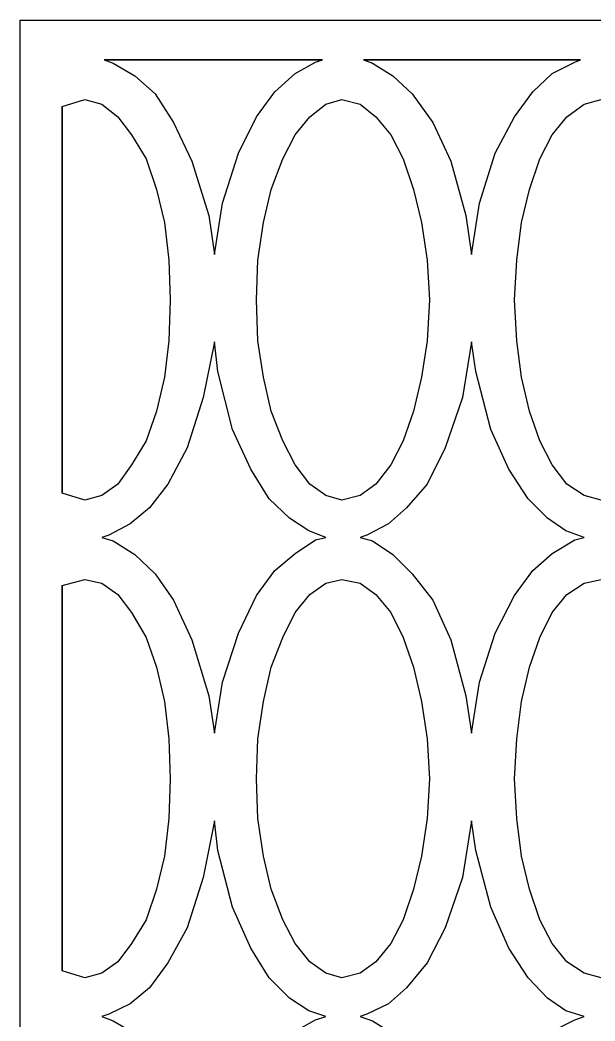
# Model space of a CAD drawing. Header units: centimetres. Extents: x -8.9 to 6.3, y -14 to 14.3.
# Drawn here: x -8.94 to -4.94, y 7.34 to 14.29 of the extents above; entities that cross this region are included whole.
import ezdxf

# ---------------------------------------------------------------- set-up
doc = ezdxf.new("R2010")
doc.units = ezdxf.units.CM
doc.header["$MEASUREMENT"] = 0
doc.layers.add('layer 1', color=7, linetype='Continuous')

msp = doc.modelspace()

# ---------------------------------------------------------------- linework, layer by layer
at = {"layer": 'layer 1', "color": 177}
for points, knots in [([(6.30905, 0.37926), (6.30905, 0.37926), (6.30905, 14.29219), (6.30905, 14.29219), (6.30905, 14.29219), (6.30905, 14.29219), (-8.93983, 14.29219), (-8.93983, 14.29219), (-8.93983, 14.29219), (-8.93983, 14.29219), (-8.93983, 0.37926), (-8.93983, 0.37926), (-8.93983, 0.37926), (-8.93983, 0.37926), (6.30905, 0.37926), (6.30905, 0.37926)], [0, 0, 0, 0, 0.2, 0.2, 0.2, 0.2, 0.4, 0.4, 0.4, 0.4, 0.6, 0.6, 0.6, 0.6, 1, 1, 1, 1]), ([(-6.83708, 14.01551), (-6.83708, 14.01551), (-6.88451, 13.9997), (-6.88451, 13.9997), (-6.88451, 13.9997), (-6.88451, 13.9997), (-7.0268, 13.92065), (-7.0268, 13.92065), (-7.0268, 13.92065), (-7.0268, 13.92065), (-7.16909, 13.79417), (-7.16909, 13.79417), (-7.16909, 13.79417), (-7.16909, 13.79417), (-7.29558, 13.62026), (-7.29558, 13.62026), (-7.29558, 13.62026), (-7.29558, 13.62026), (-7.42206, 13.3673), (-7.42206, 13.3673), (-7.42206, 13.3673), (-7.42206, 13.3673), (-7.53273, 13.01947), (-7.53273, 13.01947), (-7.53273, 13.01947), (-7.53273, 13.01947), (-7.58806, 12.66375), (-7.58806, 12.66375), (-7.58806, 12.66375), (-7.58806, 12.66375), (-7.62759, 12.93252), (-7.62759, 12.93252), (-7.62759, 12.93252), (-7.62759, 12.93252), (-7.74616, 13.31196), (-7.74616, 13.31196), (-7.74616, 13.31196), (-7.74616, 13.31196), (-7.87265, 13.58073), (-7.87265, 13.58073), (-7.87265, 13.58073), (-7.87265, 13.58073), (-7.99913, 13.77836), (-7.99913, 13.77836), (-7.99913, 13.77836), (-7.99913, 13.77836), (-8.14142, 13.90484), (-8.14142, 13.90484), (-8.14142, 13.90484), (-8.14142, 13.90484), (-8.29161, 13.9918), (-8.29161, 13.9918), (-8.29161, 13.9918), (-8.29161, 13.9918), (-8.35485, 14.01551), (-8.35485, 14.01551), (-8.35485, 14.01551), (-8.35485, 14.01551), (-6.83708, 14.01551), (-6.83708, 14.01551)], [0, 0, 0, 0, 0.0625, 0.0625, 0.0625, 0.0625, 0.125, 0.125, 0.125, 0.125, 0.1875, 0.1875, 0.1875, 0.1875, 0.25, 0.25, 0.25, 0.25, 0.3125, 0.3125, 0.3125, 0.3125, 0.375, 0.375, 0.375, 0.375, 0.4375, 0.4375, 0.4375, 0.4375, 0.5, 0.5, 0.5, 0.5, 0.5625, 0.5625, 0.5625, 0.5625, 0.625, 0.625, 0.625, 0.625, 0.6875, 0.6875, 0.6875, 0.6875, 0.75, 0.75, 0.75, 0.75, 0.8125, 0.8125, 0.8125, 0.8125, 0.875, 0.875, 0.875, 0.875, 1, 1, 1, 1]), ([(-8.35485, 14.01551), (-8.35485, 14.01551), (-6.83708, 14.01551), (-6.83708, 14.01551), (-6.83708, 14.01551), (-6.83708, 14.01551), (-8.35485, 14.01551), (-8.35485, 14.01551)], [0, 0, 0, 0, 0.3333333, 0.3333333, 0.3333333, 0.3333333, 1, 1, 1, 1]), ([(-6.5525, 14.01551), (-6.5525, 14.01551), (-5.04263, 14.01551), (-5.04263, 14.01551), (-5.04263, 14.01551), (-5.04263, 14.01551), (-6.5525, 14.01551), (-6.5525, 14.01551)], [0, 0, 0, 0, 0.3333333, 0.3333333, 0.3333333, 0.3333333, 1, 1, 1, 1]), ([(-5.04263, 14.01551), (-5.04263, 14.01551), (-5.08215, 13.9997), (-5.08215, 13.9997), (-5.08215, 13.9997), (-5.08215, 13.9997), (-5.24026, 13.92065), (-5.24026, 13.92065), (-5.24026, 13.92065), (-5.24026, 13.92065), (-5.37464, 13.79417), (-5.37464, 13.79417), (-5.37464, 13.79417), (-5.37464, 13.79417), (-5.50112, 13.62026), (-5.50112, 13.62026), (-5.50112, 13.62026), (-5.50112, 13.62026), (-5.63551, 13.3673), (-5.63551, 13.3673), (-5.63551, 13.3673), (-5.63551, 13.3673), (-5.74618, 13.01947), (-5.74618, 13.01947), (-5.74618, 13.01947), (-5.74618, 13.01947), (-5.80152, 12.66375), (-5.80152, 12.66375), (-5.80152, 12.66375), (-5.80152, 12.66375), (-5.84104, 12.93252), (-5.84104, 12.93252), (-5.84104, 12.93252), (-5.84104, 12.93252), (-5.94381, 13.31196), (-5.94381, 13.31196), (-5.94381, 13.31196), (-5.94381, 13.31196), (-6.07029, 13.58073), (-6.07029, 13.58073), (-6.07029, 13.58073), (-6.07029, 13.58073), (-6.21258, 13.77836), (-6.21258, 13.77836), (-6.21258, 13.77836), (-6.21258, 13.77836), (-6.34697, 13.90484), (-6.34697, 13.90484), (-6.34697, 13.90484), (-6.34697, 13.90484), (-6.48926, 13.9918), (-6.48926, 13.9918), (-6.48926, 13.9918), (-6.48926, 13.9918), (-6.5525, 14.01551), (-6.5525, 14.01551), (-6.5525, 14.01551), (-6.5525, 14.01551), (-5.04263, 14.01551), (-5.04263, 14.01551)], [0, 0, 0, 0, 0.0625, 0.0625, 0.0625, 0.0625, 0.125, 0.125, 0.125, 0.125, 0.1875, 0.1875, 0.1875, 0.1875, 0.25, 0.25, 0.25, 0.25, 0.3125, 0.3125, 0.3125, 0.3125, 0.375, 0.375, 0.375, 0.375, 0.4375, 0.4375, 0.4375, 0.4375, 0.5, 0.5, 0.5, 0.5, 0.5625, 0.5625, 0.5625, 0.5625, 0.625, 0.625, 0.625, 0.625, 0.6875, 0.6875, 0.6875, 0.6875, 0.75, 0.75, 0.75, 0.75, 0.8125, 0.8125, 0.8125, 0.8125, 0.875, 0.875, 0.875, 0.875, 1, 1, 1, 1]), ([(-8.64734, 11.00368), (-8.64734, 11.00368), (-8.48924, 10.95625), (-8.48924, 10.95625), (-8.48924, 10.95625), (-8.48924, 10.95625), (-8.37066, 10.98787), (-8.37066, 10.98787), (-8.37066, 10.98787), (-8.37066, 10.98787), (-8.25999, 11.06692), (-8.25999, 11.06692), (-8.25999, 11.06692), (-8.25999, 11.06692), (-8.16513, 11.20131), (-8.16513, 11.20131), (-8.16513, 11.20131), (-8.16513, 11.20131), (-8.06237, 11.36731), (-8.06237, 11.36731), (-8.06237, 11.36731), (-8.06237, 11.36731), (-7.99122, 11.57285), (-7.99122, 11.57285), (-7.99122, 11.57285), (-7.99122, 11.57285), (-7.93589, 11.81), (-7.93589, 11.81), (-7.93589, 11.81), (-7.93589, 11.81), (-7.90427, 12.06296), (-7.90427, 12.06296), (-7.90427, 12.06296), (-7.90427, 12.06296), (-7.89636, 12.34754), (-7.89636, 12.34754), (-7.89636, 12.34754), (-7.89636, 12.34754), (-7.90427, 12.62422), (-7.90427, 12.62422), (-7.90427, 12.62422), (-7.90427, 12.62422), (-7.93589, 12.88509), (-7.93589, 12.88509), (-7.93589, 12.88509), (-7.93589, 12.88509), (-7.99122, 13.11433), (-7.99122, 13.11433), (-7.99122, 13.11433), (-7.99122, 13.11433), (-8.06237, 13.32777), (-8.06237, 13.32777), (-8.06237, 13.32777), (-8.06237, 13.32777), (-8.16513, 13.49378), (-8.16513, 13.49378), (-8.16513, 13.49378), (-8.16513, 13.49378), (-8.25999, 13.62026), (-8.25999, 13.62026), (-8.25999, 13.62026), (-8.25999, 13.62026), (-8.37066, 13.70721), (-8.37066, 13.70721), (-8.37066, 13.70721), (-8.37066, 13.70721), (-8.48924, 13.73883), (-8.48924, 13.73883), (-8.48924, 13.73883), (-8.48924, 13.73883), (-8.64734, 13.6914), (-8.64734, 13.6914), (-8.64734, 13.6914), (-8.64734, 13.6914), (-8.64734, 11.00368), (-8.64734, 11.00368)], [0, 0, 0, 0, 0.05, 0.05, 0.05, 0.05, 0.1, 0.1, 0.1, 0.1, 0.15, 0.15, 0.15, 0.15, 0.2, 0.2, 0.2, 0.2, 0.25, 0.25, 0.25, 0.25, 0.3, 0.3, 0.3, 0.3, 0.35, 0.35, 0.35, 0.35, 0.4, 0.4, 0.4, 0.4, 0.45, 0.45, 0.45, 0.45, 0.5, 0.5, 0.5, 0.5, 0.55, 0.55, 0.55, 0.55, 0.6, 0.6, 0.6, 0.6, 0.65, 0.65, 0.65, 0.65, 0.7, 0.7, 0.7, 0.7, 0.75, 0.75, 0.75, 0.75, 0.8, 0.8, 0.8, 0.8, 0.85, 0.85, 0.85, 0.85, 0.9, 0.9, 0.9, 0.9, 1, 1, 1, 1]), ([(-6.094, 12.34754), (-6.094, 12.34754), (-6.10981, 12.62422), (-6.10981, 12.62422), (-6.10981, 12.62422), (-6.10981, 12.62422), (-6.14934, 12.88509), (-6.14934, 12.88509), (-6.14934, 12.88509), (-6.14934, 12.88509), (-6.20468, 13.11433), (-6.20468, 13.11433), (-6.20468, 13.11433), (-6.20468, 13.11433), (-6.27582, 13.32777), (-6.27582, 13.32777), (-6.27582, 13.32777), (-6.27582, 13.32777), (-6.36278, 13.49378), (-6.36278, 13.49378), (-6.36278, 13.49378), (-6.36278, 13.49378), (-6.46554, 13.62026), (-6.46554, 13.62026), (-6.46554, 13.62026), (-6.46554, 13.62026), (-6.57621, 13.70721), (-6.57621, 13.70721), (-6.57621, 13.70721), (-6.57621, 13.70721), (-6.70269, 13.73883), (-6.70269, 13.73883), (-6.70269, 13.73883), (-6.70269, 13.73883), (-6.81337, 13.70721), (-6.81337, 13.70721), (-6.81337, 13.70721), (-6.81337, 13.70721), (-6.92404, 13.62026), (-6.92404, 13.62026), (-6.92404, 13.62026), (-6.92404, 13.62026), (-7.0268, 13.49378), (-7.0268, 13.49378), (-7.0268, 13.49378), (-7.0268, 13.49378), (-7.11376, 13.32777), (-7.11376, 13.32777), (-7.11376, 13.32777), (-7.11376, 13.32777), (-7.19281, 13.11433), (-7.19281, 13.11433), (-7.19281, 13.11433), (-7.19281, 13.11433), (-7.24814, 12.88509), (-7.24814, 12.88509), (-7.24814, 12.88509), (-7.24814, 12.88509), (-7.28767, 12.62422), (-7.28767, 12.62422), (-7.28767, 12.62422), (-7.28767, 12.62422), (-7.29558, 12.34754), (-7.29558, 12.34754), (-7.29558, 12.34754), (-7.29558, 12.34754), (-7.28767, 12.06296), (-7.28767, 12.06296), (-7.28767, 12.06296), (-7.28767, 12.06296), (-7.24814, 11.81), (-7.24814, 11.81), (-7.24814, 11.81), (-7.24814, 11.81), (-7.19281, 11.57285), (-7.19281, 11.57285), (-7.19281, 11.57285), (-7.19281, 11.57285), (-7.11376, 11.36731), (-7.11376, 11.36731), (-7.11376, 11.36731), (-7.11376, 11.36731), (-7.0268, 11.20131), (-7.0268, 11.20131), (-7.0268, 11.20131), (-7.0268, 11.20131), (-6.92404, 11.06692), (-6.92404, 11.06692), (-6.92404, 11.06692), (-6.92404, 11.06692), (-6.81337, 10.98787), (-6.81337, 10.98787), (-6.81337, 10.98787), (-6.81337, 10.98787), (-6.70269, 10.95625), (-6.70269, 10.95625), (-6.70269, 10.95625), (-6.70269, 10.95625), (-6.57621, 10.98787), (-6.57621, 10.98787), (-6.57621, 10.98787), (-6.57621, 10.98787), (-6.46554, 11.06692), (-6.46554, 11.06692), (-6.46554, 11.06692), (-6.46554, 11.06692), (-6.36278, 11.20131), (-6.36278, 11.20131), (-6.36278, 11.20131), (-6.36278, 11.20131), (-6.27582, 11.36731), (-6.27582, 11.36731), (-6.27582, 11.36731), (-6.27582, 11.36731), (-6.20468, 11.57285), (-6.20468, 11.57285), (-6.20468, 11.57285), (-6.20468, 11.57285), (-6.14934, 11.81), (-6.14934, 11.81), (-6.14934, 11.81), (-6.14934, 11.81), (-6.10981, 12.06296), (-6.10981, 12.06296), (-6.10981, 12.06296), (-6.10981, 12.06296), (-6.094, 12.34754), (-6.094, 12.34754)], [0, 0, 0, 0, 0.030303, 0.030303, 0.030303, 0.030303, 0.0606061, 0.0606061, 0.0606061, 0.0606061, 0.0909091, 0.0909091, 0.0909091, 0.0909091, 0.1212121, 0.1212121, 0.1212121, 0.1212121, 0.1515152, 0.1515152, 0.1515152, 0.1515152, 0.1818182, 0.1818182, 0.1818182, 0.1818182, 0.2121212, 0.2121212, 0.2121212, 0.2121212, 0.2424242, 0.2424242, 0.2424242, 0.2424242, 0.2727273, 0.2727273, 0.2727273, 0.2727273, 0.3030303, 0.3030303, 0.3030303, 0.3030303, 0.3333333, 0.3333333, 0.3333333, 0.3333333, 0.3636364, 0.3636364, 0.3636364, 0.3636364, 0.3939394, 0.3939394, 0.3939394, 0.3939394, 0.4242424, 0.4242424, 0.4242424, 0.4242424, 0.4545455, 0.4545455, 0.4545455, 0.4545455, 0.4848485, 0.4848485, 0.4848485, 0.4848485, 0.5151515, 0.5151515, 0.5151515, 0.5151515, 0.5454545, 0.5454545, 0.5454545, 0.5454545, 0.5757576, 0.5757576, 0.5757576, 0.5757576, 0.6060606, 0.6060606, 0.6060606, 0.6060606, 0.6363636, 0.6363636, 0.6363636, 0.6363636, 0.6666667, 0.6666667, 0.6666667, 0.6666667, 0.6969697, 0.6969697, 0.6969697, 0.6969697, 0.7272727, 0.7272727, 0.7272727, 0.7272727, 0.7575758, 0.7575758, 0.7575758, 0.7575758, 0.7878788, 0.7878788, 0.7878788, 0.7878788, 0.8181818, 0.8181818, 0.8181818, 0.8181818, 0.8484848, 0.8484848, 0.8484848, 0.8484848, 0.8787879, 0.8787879, 0.8787879, 0.8787879, 0.9090909, 0.9090909, 0.9090909, 0.9090909, 0.9393939, 0.9393939, 0.9393939, 0.9393939, 1, 1, 1, 1]), ([(-4.30746, 12.34754), (-4.30746, 12.34754), (-4.31536, 12.62422), (-4.31536, 12.62422), (-4.31536, 12.62422), (-4.31536, 12.62422), (-4.35489, 12.88509), (-4.35489, 12.88509), (-4.35489, 12.88509), (-4.35489, 12.88509), (-4.41022, 13.11433), (-4.41022, 13.11433), (-4.41022, 13.11433), (-4.41022, 13.11433), (-4.48137, 13.32777), (-4.48137, 13.32777), (-4.48137, 13.32777), (-4.48137, 13.32777), (-4.56833, 13.49378), (-4.56833, 13.49378), (-4.56833, 13.49378), (-4.56833, 13.49378), (-4.67109, 13.62026), (-4.67109, 13.62026), (-4.67109, 13.62026), (-4.67109, 13.62026), (-4.78176, 13.70721), (-4.78176, 13.70721), (-4.78176, 13.70721), (-4.78176, 13.70721), (-4.90034, 13.73883), (-4.90034, 13.73883), (-4.90034, 13.73883), (-4.90034, 13.73883), (-5.01891, 13.70721), (-5.01891, 13.70721), (-5.01891, 13.70721), (-5.01891, 13.70721), (-5.13749, 13.62026), (-5.13749, 13.62026), (-5.13749, 13.62026), (-5.13749, 13.62026), (-5.24026, 13.49378), (-5.24026, 13.49378), (-5.24026, 13.49378), (-5.24026, 13.49378), (-5.32721, 13.32777), (-5.32721, 13.32777), (-5.32721, 13.32777), (-5.32721, 13.32777), (-5.39836, 13.11433), (-5.39836, 13.11433), (-5.39836, 13.11433), (-5.39836, 13.11433), (-5.45369, 12.88509), (-5.45369, 12.88509), (-5.45369, 12.88509), (-5.45369, 12.88509), (-5.48531, 12.62422), (-5.48531, 12.62422), (-5.48531, 12.62422), (-5.48531, 12.62422), (-5.50112, 12.34754), (-5.50112, 12.34754), (-5.50112, 12.34754), (-5.50112, 12.34754), (-5.48531, 12.06296), (-5.48531, 12.06296), (-5.48531, 12.06296), (-5.48531, 12.06296), (-5.45369, 11.81), (-5.45369, 11.81), (-5.45369, 11.81), (-5.45369, 11.81), (-5.39836, 11.57285), (-5.39836, 11.57285), (-5.39836, 11.57285), (-5.39836, 11.57285), (-5.32721, 11.36731), (-5.32721, 11.36731), (-5.32721, 11.36731), (-5.32721, 11.36731), (-5.24026, 11.20131), (-5.24026, 11.20131), (-5.24026, 11.20131), (-5.24026, 11.20131), (-5.13749, 11.06692), (-5.13749, 11.06692), (-5.13749, 11.06692), (-5.13749, 11.06692), (-5.01891, 10.98787), (-5.01891, 10.98787), (-5.01891, 10.98787), (-5.01891, 10.98787), (-4.90034, 10.95625), (-4.90034, 10.95625), (-4.90034, 10.95625), (-4.90034, 10.95625), (-4.78176, 10.98787), (-4.78176, 10.98787), (-4.78176, 10.98787), (-4.78176, 10.98787), (-4.67109, 11.06692), (-4.67109, 11.06692), (-4.67109, 11.06692), (-4.67109, 11.06692), (-4.56833, 11.20131), (-4.56833, 11.20131), (-4.56833, 11.20131), (-4.56833, 11.20131), (-4.48137, 11.36731), (-4.48137, 11.36731), (-4.48137, 11.36731), (-4.48137, 11.36731), (-4.41022, 11.57285), (-4.41022, 11.57285), (-4.41022, 11.57285), (-4.41022, 11.57285), (-4.35489, 11.81), (-4.35489, 11.81), (-4.35489, 11.81), (-4.35489, 11.81), (-4.31536, 12.06296), (-4.31536, 12.06296), (-4.31536, 12.06296), (-4.31536, 12.06296), (-4.30746, 12.34754), (-4.30746, 12.34754)], [0, 0, 0, 0, 0.030303, 0.030303, 0.030303, 0.030303, 0.0606061, 0.0606061, 0.0606061, 0.0606061, 0.0909091, 0.0909091, 0.0909091, 0.0909091, 0.1212121, 0.1212121, 0.1212121, 0.1212121, 0.1515152, 0.1515152, 0.1515152, 0.1515152, 0.1818182, 0.1818182, 0.1818182, 0.1818182, 0.2121212, 0.2121212, 0.2121212, 0.2121212, 0.2424242, 0.2424242, 0.2424242, 0.2424242, 0.2727273, 0.2727273, 0.2727273, 0.2727273, 0.3030303, 0.3030303, 0.3030303, 0.3030303, 0.3333333, 0.3333333, 0.3333333, 0.3333333, 0.3636364, 0.3636364, 0.3636364, 0.3636364, 0.3939394, 0.3939394, 0.3939394, 0.3939394, 0.4242424, 0.4242424, 0.4242424, 0.4242424, 0.4545455, 0.4545455, 0.4545455, 0.4545455, 0.4848485, 0.4848485, 0.4848485, 0.4848485, 0.5151515, 0.5151515, 0.5151515, 0.5151515, 0.5454545, 0.5454545, 0.5454545, 0.5454545, 0.5757576, 0.5757576, 0.5757576, 0.5757576, 0.6060606, 0.6060606, 0.6060606, 0.6060606, 0.6363636, 0.6363636, 0.6363636, 0.6363636, 0.6666667, 0.6666667, 0.6666667, 0.6666667, 0.6969697, 0.6969697, 0.6969697, 0.6969697, 0.7272727, 0.7272727, 0.7272727, 0.7272727, 0.7575758, 0.7575758, 0.7575758, 0.7575758, 0.7878788, 0.7878788, 0.7878788, 0.7878788, 0.8181818, 0.8181818, 0.8181818, 0.8181818, 0.8484848, 0.8484848, 0.8484848, 0.8484848, 0.8787879, 0.8787879, 0.8787879, 0.8787879, 0.9090909, 0.9090909, 0.9090909, 0.9090909, 0.9393939, 0.9393939, 0.9393939, 0.9393939, 1, 1, 1, 1]), ([(-8.64734, 13.6914), (-8.64734, 13.6914), (-8.64734, 11.00368), (-8.64734, 11.00368), (-8.64734, 11.00368), (-8.64734, 11.00368), (-8.64734, 13.6914), (-8.64734, 13.6914)], [0, 0, 0, 0, 0.3333333, 0.3333333, 0.3333333, 0.3333333, 1, 1, 1, 1]), ([(-7.58806, 12.05505), (-7.58806, 12.05505), (-7.56435, 11.84952), (-7.56435, 11.84952), (-7.56435, 11.84952), (-7.56435, 11.84952), (-7.46158, 11.44636), (-7.46158, 11.44636), (-7.46158, 11.44636), (-7.46158, 11.44636), (-7.3351, 11.16969), (-7.3351, 11.16969), (-7.3351, 11.16969), (-7.3351, 11.16969), (-7.20862, 10.96415), (-7.20862, 10.96415), (-7.20862, 10.96415), (-7.20862, 10.96415), (-7.06633, 10.82977), (-7.06633, 10.82977), (-7.06633, 10.82977), (-7.06633, 10.82977), (-6.93194, 10.74281), (-6.93194, 10.74281), (-6.93194, 10.74281), (-6.93194, 10.74281), (-6.81337, 10.69538), (-6.81337, 10.69538), (-6.81337, 10.69538), (-6.81337, 10.69538), (-6.88451, 10.67957), (-6.88451, 10.67957), (-6.88451, 10.67957), (-6.88451, 10.67957), (-7.0268, 10.58471), (-7.0268, 10.58471), (-7.0268, 10.58471), (-7.0268, 10.58471), (-7.16909, 10.46614), (-7.16909, 10.46614), (-7.16909, 10.46614), (-7.16909, 10.46614), (-7.29558, 10.29222), (-7.29558, 10.29222), (-7.29558, 10.29222), (-7.29558, 10.29222), (-7.42206, 10.03136), (-7.42206, 10.03136), (-7.42206, 10.03136), (-7.42206, 10.03136), (-7.53273, 9.69144), (-7.53273, 9.69144), (-7.53273, 9.69144), (-7.53273, 9.69144), (-7.58806, 9.33571), (-7.58806, 9.33571), (-7.58806, 9.33571), (-7.58806, 9.33571), (-7.62759, 9.59658), (-7.62759, 9.59658), (-7.62759, 9.59658), (-7.62759, 9.59658), (-7.74616, 9.98393), (-7.74616, 9.98393), (-7.74616, 9.98393), (-7.74616, 9.98393), (-7.87265, 10.2606), (-7.87265, 10.2606), (-7.87265, 10.2606), (-7.87265, 10.2606), (-7.99913, 10.44242), (-7.99913, 10.44242), (-7.99913, 10.44242), (-7.99913, 10.44242), (-8.14142, 10.57681), (-8.14142, 10.57681), (-8.14142, 10.57681), (-8.14142, 10.57681), (-8.29161, 10.67167), (-8.29161, 10.67167), (-8.29161, 10.67167), (-8.29161, 10.67167), (-8.37066, 10.69538), (-8.37066, 10.69538), (-8.37066, 10.69538), (-8.37066, 10.69538), (-8.32323, 10.71119), (-8.32323, 10.71119), (-8.32323, 10.71119), (-8.32323, 10.71119), (-8.17304, 10.79024), (-8.17304, 10.79024), (-8.17304, 10.79024), (-8.17304, 10.79024), (-8.03865, 10.90091), (-8.03865, 10.90091), (-8.03865, 10.90091), (-8.03865, 10.90091), (-7.91217, 11.06692), (-7.91217, 11.06692), (-7.91217, 11.06692), (-7.91217, 11.06692), (-7.77778, 11.31988), (-7.77778, 11.31988), (-7.77778, 11.31988), (-7.77778, 11.31988), (-7.66711, 11.66771), (-7.66711, 11.66771), (-7.66711, 11.66771), (-7.66711, 11.66771), (-7.58806, 12.05505), (-7.58806, 12.05505)], [0, 0, 0, 0, 0.0344828, 0.0344828, 0.0344828, 0.0344828, 0.0689655, 0.0689655, 0.0689655, 0.0689655, 0.1034483, 0.1034483, 0.1034483, 0.1034483, 0.137931, 0.137931, 0.137931, 0.137931, 0.1724138, 0.1724138, 0.1724138, 0.1724138, 0.2068966, 0.2068966, 0.2068966, 0.2068966, 0.2413793, 0.2413793, 0.2413793, 0.2413793, 0.2758621, 0.2758621, 0.2758621, 0.2758621, 0.3103448, 0.3103448, 0.3103448, 0.3103448, 0.3448276, 0.3448276, 0.3448276, 0.3448276, 0.3793103, 0.3793103, 0.3793103, 0.3793103, 0.4137931, 0.4137931, 0.4137931, 0.4137931, 0.4482759, 0.4482759, 0.4482759, 0.4482759, 0.4827586, 0.4827586, 0.4827586, 0.4827586, 0.5172414, 0.5172414, 0.5172414, 0.5172414, 0.5517241, 0.5517241, 0.5517241, 0.5517241, 0.5862069, 0.5862069, 0.5862069, 0.5862069, 0.6206897, 0.6206897, 0.6206897, 0.6206897, 0.6551724, 0.6551724, 0.6551724, 0.6551724, 0.6896552, 0.6896552, 0.6896552, 0.6896552, 0.7241379, 0.7241379, 0.7241379, 0.7241379, 0.7586207, 0.7586207, 0.7586207, 0.7586207, 0.7931034, 0.7931034, 0.7931034, 0.7931034, 0.8275862, 0.8275862, 0.8275862, 0.8275862, 0.862069, 0.862069, 0.862069, 0.862069, 0.8965517, 0.8965517, 0.8965517, 0.8965517, 0.9310345, 0.9310345, 0.9310345, 0.9310345, 1, 1, 1, 1]), ([(-5.80152, 12.05505), (-5.80152, 12.05505), (-5.7699, 11.84952), (-5.7699, 11.84952), (-5.7699, 11.84952), (-5.7699, 11.84952), (-5.66713, 11.44636), (-5.66713, 11.44636), (-5.66713, 11.44636), (-5.66713, 11.44636), (-5.54065, 11.16969), (-5.54065, 11.16969), (-5.54065, 11.16969), (-5.54065, 11.16969), (-5.40626, 10.96415), (-5.40626, 10.96415), (-5.40626, 10.96415), (-5.40626, 10.96415), (-5.27188, 10.82977), (-5.27188, 10.82977), (-5.27188, 10.82977), (-5.27188, 10.82977), (-5.1454, 10.74281), (-5.1454, 10.74281), (-5.1454, 10.74281), (-5.1454, 10.74281), (-5.01891, 10.69538), (-5.01891, 10.69538), (-5.01891, 10.69538), (-5.01891, 10.69538), (-5.08215, 10.67957), (-5.08215, 10.67957), (-5.08215, 10.67957), (-5.08215, 10.67957), (-5.24026, 10.58471), (-5.24026, 10.58471), (-5.24026, 10.58471), (-5.24026, 10.58471), (-5.37464, 10.46614), (-5.37464, 10.46614), (-5.37464, 10.46614), (-5.37464, 10.46614), (-5.50112, 10.29222), (-5.50112, 10.29222), (-5.50112, 10.29222), (-5.50112, 10.29222), (-5.63551, 10.03136), (-5.63551, 10.03136), (-5.63551, 10.03136), (-5.63551, 10.03136), (-5.74618, 9.69144), (-5.74618, 9.69144), (-5.74618, 9.69144), (-5.74618, 9.69144), (-5.80152, 9.33571), (-5.80152, 9.33571), (-5.80152, 9.33571), (-5.80152, 9.33571), (-5.84104, 9.59658), (-5.84104, 9.59658), (-5.84104, 9.59658), (-5.84104, 9.59658), (-5.94381, 9.98393), (-5.94381, 9.98393), (-5.94381, 9.98393), (-5.94381, 9.98393), (-6.07029, 10.2606), (-6.07029, 10.2606), (-6.07029, 10.2606), (-6.07029, 10.2606), (-6.21258, 10.44242), (-6.21258, 10.44242), (-6.21258, 10.44242), (-6.21258, 10.44242), (-6.34697, 10.57681), (-6.34697, 10.57681), (-6.34697, 10.57681), (-6.34697, 10.57681), (-6.48926, 10.67167), (-6.48926, 10.67167), (-6.48926, 10.67167), (-6.48926, 10.67167), (-6.57621, 10.69538), (-6.57621, 10.69538), (-6.57621, 10.69538), (-6.57621, 10.69538), (-6.52878, 10.71119), (-6.52878, 10.71119), (-6.52878, 10.71119), (-6.52878, 10.71119), (-6.37859, 10.79024), (-6.37859, 10.79024), (-6.37859, 10.79024), (-6.37859, 10.79024), (-6.25211, 10.90091), (-6.25211, 10.90091), (-6.25211, 10.90091), (-6.25211, 10.90091), (-6.10981, 11.06692), (-6.10981, 11.06692), (-6.10981, 11.06692), (-6.10981, 11.06692), (-5.98333, 11.31988), (-5.98333, 11.31988), (-5.98333, 11.31988), (-5.98333, 11.31988), (-5.86476, 11.66771), (-5.86476, 11.66771), (-5.86476, 11.66771), (-5.86476, 11.66771), (-5.80152, 12.05505), (-5.80152, 12.05505)], [0, 0, 0, 0, 0.0344828, 0.0344828, 0.0344828, 0.0344828, 0.0689655, 0.0689655, 0.0689655, 0.0689655, 0.1034483, 0.1034483, 0.1034483, 0.1034483, 0.137931, 0.137931, 0.137931, 0.137931, 0.1724138, 0.1724138, 0.1724138, 0.1724138, 0.2068966, 0.2068966, 0.2068966, 0.2068966, 0.2413793, 0.2413793, 0.2413793, 0.2413793, 0.2758621, 0.2758621, 0.2758621, 0.2758621, 0.3103448, 0.3103448, 0.3103448, 0.3103448, 0.3448276, 0.3448276, 0.3448276, 0.3448276, 0.3793103, 0.3793103, 0.3793103, 0.3793103, 0.4137931, 0.4137931, 0.4137931, 0.4137931, 0.4482759, 0.4482759, 0.4482759, 0.4482759, 0.4827586, 0.4827586, 0.4827586, 0.4827586, 0.5172414, 0.5172414, 0.5172414, 0.5172414, 0.5517241, 0.5517241, 0.5517241, 0.5517241, 0.5862069, 0.5862069, 0.5862069, 0.5862069, 0.6206897, 0.6206897, 0.6206897, 0.6206897, 0.6551724, 0.6551724, 0.6551724, 0.6551724, 0.6896552, 0.6896552, 0.6896552, 0.6896552, 0.7241379, 0.7241379, 0.7241379, 0.7241379, 0.7586207, 0.7586207, 0.7586207, 0.7586207, 0.7931034, 0.7931034, 0.7931034, 0.7931034, 0.8275862, 0.8275862, 0.8275862, 0.8275862, 0.862069, 0.862069, 0.862069, 0.862069, 0.8965517, 0.8965517, 0.8965517, 0.8965517, 0.9310345, 0.9310345, 0.9310345, 0.9310345, 1, 1, 1, 1]), ([(-8.64734, 7.68355), (-8.64734, 7.68355), (-8.48924, 7.63612), (-8.48924, 7.63612), (-8.48924, 7.63612), (-8.48924, 7.63612), (-8.37066, 7.66774), (-8.37066, 7.66774), (-8.37066, 7.66774), (-8.37066, 7.66774), (-8.25999, 7.74679), (-8.25999, 7.74679), (-8.25999, 7.74679), (-8.25999, 7.74679), (-8.16513, 7.87327), (-8.16513, 7.87327), (-8.16513, 7.87327), (-8.16513, 7.87327), (-8.06237, 8.03928), (-8.06237, 8.03928), (-8.06237, 8.03928), (-8.06237, 8.03928), (-7.99122, 8.25272), (-7.99122, 8.25272), (-7.99122, 8.25272), (-7.99122, 8.25272), (-7.93589, 8.48196), (-7.93589, 8.48196), (-7.93589, 8.48196), (-7.93589, 8.48196), (-7.90427, 8.74283), (-7.90427, 8.74283), (-7.90427, 8.74283), (-7.90427, 8.74283), (-7.89636, 9.01951), (-7.89636, 9.01951), (-7.89636, 9.01951), (-7.89636, 9.01951), (-7.90427, 9.29618), (-7.90427, 9.29618), (-7.90427, 9.29618), (-7.90427, 9.29618), (-7.93589, 9.55705), (-7.93589, 9.55705), (-7.93589, 9.55705), (-7.93589, 9.55705), (-7.99122, 9.7942), (-7.99122, 9.7942), (-7.99122, 9.7942), (-7.99122, 9.7942), (-8.06237, 9.99974), (-8.06237, 9.99974), (-8.06237, 9.99974), (-8.06237, 9.99974), (-8.16513, 10.17365), (-8.16513, 10.17365), (-8.16513, 10.17365), (-8.16513, 10.17365), (-8.25999, 10.30013), (-8.25999, 10.30013), (-8.25999, 10.30013), (-8.25999, 10.30013), (-8.37066, 10.37918), (-8.37066, 10.37918), (-8.37066, 10.37918), (-8.37066, 10.37918), (-8.48924, 10.40289), (-8.48924, 10.40289), (-8.48924, 10.40289), (-8.48924, 10.40289), (-8.64734, 10.36337), (-8.64734, 10.36337), (-8.64734, 10.36337), (-8.64734, 10.36337), (-8.64734, 7.68355), (-8.64734, 7.68355)], [0, 0, 0, 0, 0.05, 0.05, 0.05, 0.05, 0.1, 0.1, 0.1, 0.1, 0.15, 0.15, 0.15, 0.15, 0.2, 0.2, 0.2, 0.2, 0.25, 0.25, 0.25, 0.25, 0.3, 0.3, 0.3, 0.3, 0.35, 0.35, 0.35, 0.35, 0.4, 0.4, 0.4, 0.4, 0.45, 0.45, 0.45, 0.45, 0.5, 0.5, 0.5, 0.5, 0.55, 0.55, 0.55, 0.55, 0.6, 0.6, 0.6, 0.6, 0.65, 0.65, 0.65, 0.65, 0.7, 0.7, 0.7, 0.7, 0.75, 0.75, 0.75, 0.75, 0.8, 0.8, 0.8, 0.8, 0.85, 0.85, 0.85, 0.85, 0.9, 0.9, 0.9, 0.9, 1, 1, 1, 1]), ([(-6.094, 9.01951), (-6.094, 9.01951), (-6.10981, 9.29618), (-6.10981, 9.29618), (-6.10981, 9.29618), (-6.10981, 9.29618), (-6.14934, 9.55705), (-6.14934, 9.55705), (-6.14934, 9.55705), (-6.14934, 9.55705), (-6.20468, 9.7942), (-6.20468, 9.7942), (-6.20468, 9.7942), (-6.20468, 9.7942), (-6.27582, 9.99974), (-6.27582, 9.99974), (-6.27582, 9.99974), (-6.27582, 9.99974), (-6.36278, 10.17365), (-6.36278, 10.17365), (-6.36278, 10.17365), (-6.36278, 10.17365), (-6.46554, 10.30013), (-6.46554, 10.30013), (-6.46554, 10.30013), (-6.46554, 10.30013), (-6.57621, 10.37918), (-6.57621, 10.37918), (-6.57621, 10.37918), (-6.57621, 10.37918), (-6.70269, 10.40289), (-6.70269, 10.40289), (-6.70269, 10.40289), (-6.70269, 10.40289), (-6.81337, 10.37918), (-6.81337, 10.37918), (-6.81337, 10.37918), (-6.81337, 10.37918), (-6.92404, 10.30013), (-6.92404, 10.30013), (-6.92404, 10.30013), (-6.92404, 10.30013), (-7.0268, 10.17365), (-7.0268, 10.17365), (-7.0268, 10.17365), (-7.0268, 10.17365), (-7.11376, 9.99974), (-7.11376, 9.99974), (-7.11376, 9.99974), (-7.11376, 9.99974), (-7.19281, 9.7942), (-7.19281, 9.7942), (-7.19281, 9.7942), (-7.19281, 9.7942), (-7.24814, 9.55705), (-7.24814, 9.55705), (-7.24814, 9.55705), (-7.24814, 9.55705), (-7.28767, 9.29618), (-7.28767, 9.29618), (-7.28767, 9.29618), (-7.28767, 9.29618), (-7.29558, 9.01951), (-7.29558, 9.01951), (-7.29558, 9.01951), (-7.29558, 9.01951), (-7.28767, 8.74283), (-7.28767, 8.74283), (-7.28767, 8.74283), (-7.28767, 8.74283), (-7.24814, 8.48196), (-7.24814, 8.48196), (-7.24814, 8.48196), (-7.24814, 8.48196), (-7.19281, 8.25272), (-7.19281, 8.25272), (-7.19281, 8.25272), (-7.19281, 8.25272), (-7.11376, 8.03928), (-7.11376, 8.03928), (-7.11376, 8.03928), (-7.11376, 8.03928), (-7.0268, 7.87327), (-7.0268, 7.87327), (-7.0268, 7.87327), (-7.0268, 7.87327), (-6.92404, 7.74679), (-6.92404, 7.74679), (-6.92404, 7.74679), (-6.92404, 7.74679), (-6.81337, 7.66774), (-6.81337, 7.66774), (-6.81337, 7.66774), (-6.81337, 7.66774), (-6.70269, 7.63612), (-6.70269, 7.63612), (-6.70269, 7.63612), (-6.70269, 7.63612), (-6.57621, 7.66774), (-6.57621, 7.66774), (-6.57621, 7.66774), (-6.57621, 7.66774), (-6.46554, 7.74679), (-6.46554, 7.74679), (-6.46554, 7.74679), (-6.46554, 7.74679), (-6.36278, 7.87327), (-6.36278, 7.87327), (-6.36278, 7.87327), (-6.36278, 7.87327), (-6.27582, 8.03928), (-6.27582, 8.03928), (-6.27582, 8.03928), (-6.27582, 8.03928), (-6.20468, 8.25272), (-6.20468, 8.25272), (-6.20468, 8.25272), (-6.20468, 8.25272), (-6.14934, 8.48196), (-6.14934, 8.48196), (-6.14934, 8.48196), (-6.14934, 8.48196), (-6.10981, 8.74283), (-6.10981, 8.74283), (-6.10981, 8.74283), (-6.10981, 8.74283), (-6.094, 9.01951), (-6.094, 9.01951)], [0, 0, 0, 0, 0.030303, 0.030303, 0.030303, 0.030303, 0.0606061, 0.0606061, 0.0606061, 0.0606061, 0.0909091, 0.0909091, 0.0909091, 0.0909091, 0.1212121, 0.1212121, 0.1212121, 0.1212121, 0.1515152, 0.1515152, 0.1515152, 0.1515152, 0.1818182, 0.1818182, 0.1818182, 0.1818182, 0.2121212, 0.2121212, 0.2121212, 0.2121212, 0.2424242, 0.2424242, 0.2424242, 0.2424242, 0.2727273, 0.2727273, 0.2727273, 0.2727273, 0.3030303, 0.3030303, 0.3030303, 0.3030303, 0.3333333, 0.3333333, 0.3333333, 0.3333333, 0.3636364, 0.3636364, 0.3636364, 0.3636364, 0.3939394, 0.3939394, 0.3939394, 0.3939394, 0.4242424, 0.4242424, 0.4242424, 0.4242424, 0.4545455, 0.4545455, 0.4545455, 0.4545455, 0.4848485, 0.4848485, 0.4848485, 0.4848485, 0.5151515, 0.5151515, 0.5151515, 0.5151515, 0.5454545, 0.5454545, 0.5454545, 0.5454545, 0.5757576, 0.5757576, 0.5757576, 0.5757576, 0.6060606, 0.6060606, 0.6060606, 0.6060606, 0.6363636, 0.6363636, 0.6363636, 0.6363636, 0.6666667, 0.6666667, 0.6666667, 0.6666667, 0.6969697, 0.6969697, 0.6969697, 0.6969697, 0.7272727, 0.7272727, 0.7272727, 0.7272727, 0.7575758, 0.7575758, 0.7575758, 0.7575758, 0.7878788, 0.7878788, 0.7878788, 0.7878788, 0.8181818, 0.8181818, 0.8181818, 0.8181818, 0.8484848, 0.8484848, 0.8484848, 0.8484848, 0.8787879, 0.8787879, 0.8787879, 0.8787879, 0.9090909, 0.9090909, 0.9090909, 0.9090909, 0.9393939, 0.9393939, 0.9393939, 0.9393939, 1, 1, 1, 1]), ([(-4.30746, 9.01951), (-4.30746, 9.01951), (-4.31536, 9.29618), (-4.31536, 9.29618), (-4.31536, 9.29618), (-4.31536, 9.29618), (-4.35489, 9.55705), (-4.35489, 9.55705), (-4.35489, 9.55705), (-4.35489, 9.55705), (-4.41022, 9.7942), (-4.41022, 9.7942), (-4.41022, 9.7942), (-4.41022, 9.7942), (-4.48137, 9.99974), (-4.48137, 9.99974), (-4.48137, 9.99974), (-4.48137, 9.99974), (-4.56833, 10.17365), (-4.56833, 10.17365), (-4.56833, 10.17365), (-4.56833, 10.17365), (-4.67109, 10.30013), (-4.67109, 10.30013), (-4.67109, 10.30013), (-4.67109, 10.30013), (-4.78176, 10.37918), (-4.78176, 10.37918), (-4.78176, 10.37918), (-4.78176, 10.37918), (-4.90034, 10.40289), (-4.90034, 10.40289), (-4.90034, 10.40289), (-4.90034, 10.40289), (-5.01891, 10.37918), (-5.01891, 10.37918), (-5.01891, 10.37918), (-5.01891, 10.37918), (-5.13749, 10.30013), (-5.13749, 10.30013), (-5.13749, 10.30013), (-5.13749, 10.30013), (-5.24026, 10.17365), (-5.24026, 10.17365), (-5.24026, 10.17365), (-5.24026, 10.17365), (-5.32721, 9.99974), (-5.32721, 9.99974), (-5.32721, 9.99974), (-5.32721, 9.99974), (-5.39836, 9.7942), (-5.39836, 9.7942), (-5.39836, 9.7942), (-5.39836, 9.7942), (-5.45369, 9.55705), (-5.45369, 9.55705), (-5.45369, 9.55705), (-5.45369, 9.55705), (-5.48531, 9.29618), (-5.48531, 9.29618), (-5.48531, 9.29618), (-5.48531, 9.29618), (-5.50112, 9.01951), (-5.50112, 9.01951), (-5.50112, 9.01951), (-5.50112, 9.01951), (-5.48531, 8.74283), (-5.48531, 8.74283), (-5.48531, 8.74283), (-5.48531, 8.74283), (-5.45369, 8.48196), (-5.45369, 8.48196), (-5.45369, 8.48196), (-5.45369, 8.48196), (-5.39836, 8.25272), (-5.39836, 8.25272), (-5.39836, 8.25272), (-5.39836, 8.25272), (-5.32721, 8.03928), (-5.32721, 8.03928), (-5.32721, 8.03928), (-5.32721, 8.03928), (-5.24026, 7.87327), (-5.24026, 7.87327), (-5.24026, 7.87327), (-5.24026, 7.87327), (-5.13749, 7.74679), (-5.13749, 7.74679), (-5.13749, 7.74679), (-5.13749, 7.74679), (-5.01891, 7.66774), (-5.01891, 7.66774), (-5.01891, 7.66774), (-5.01891, 7.66774), (-4.90034, 7.63612), (-4.90034, 7.63612), (-4.90034, 7.63612), (-4.90034, 7.63612), (-4.78176, 7.66774), (-4.78176, 7.66774), (-4.78176, 7.66774), (-4.78176, 7.66774), (-4.67109, 7.74679), (-4.67109, 7.74679), (-4.67109, 7.74679), (-4.67109, 7.74679), (-4.56833, 7.87327), (-4.56833, 7.87327), (-4.56833, 7.87327), (-4.56833, 7.87327), (-4.48137, 8.03928), (-4.48137, 8.03928), (-4.48137, 8.03928), (-4.48137, 8.03928), (-4.41022, 8.25272), (-4.41022, 8.25272), (-4.41022, 8.25272), (-4.41022, 8.25272), (-4.35489, 8.48196), (-4.35489, 8.48196), (-4.35489, 8.48196), (-4.35489, 8.48196), (-4.31536, 8.74283), (-4.31536, 8.74283), (-4.31536, 8.74283), (-4.31536, 8.74283), (-4.30746, 9.01951), (-4.30746, 9.01951)], [0, 0, 0, 0, 0.030303, 0.030303, 0.030303, 0.030303, 0.0606061, 0.0606061, 0.0606061, 0.0606061, 0.0909091, 0.0909091, 0.0909091, 0.0909091, 0.1212121, 0.1212121, 0.1212121, 0.1212121, 0.1515152, 0.1515152, 0.1515152, 0.1515152, 0.1818182, 0.1818182, 0.1818182, 0.1818182, 0.2121212, 0.2121212, 0.2121212, 0.2121212, 0.2424242, 0.2424242, 0.2424242, 0.2424242, 0.2727273, 0.2727273, 0.2727273, 0.2727273, 0.3030303, 0.3030303, 0.3030303, 0.3030303, 0.3333333, 0.3333333, 0.3333333, 0.3333333, 0.3636364, 0.3636364, 0.3636364, 0.3636364, 0.3939394, 0.3939394, 0.3939394, 0.3939394, 0.4242424, 0.4242424, 0.4242424, 0.4242424, 0.4545455, 0.4545455, 0.4545455, 0.4545455, 0.4848485, 0.4848485, 0.4848485, 0.4848485, 0.5151515, 0.5151515, 0.5151515, 0.5151515, 0.5454545, 0.5454545, 0.5454545, 0.5454545, 0.5757576, 0.5757576, 0.5757576, 0.5757576, 0.6060606, 0.6060606, 0.6060606, 0.6060606, 0.6363636, 0.6363636, 0.6363636, 0.6363636, 0.6666667, 0.6666667, 0.6666667, 0.6666667, 0.6969697, 0.6969697, 0.6969697, 0.6969697, 0.7272727, 0.7272727, 0.7272727, 0.7272727, 0.7575758, 0.7575758, 0.7575758, 0.7575758, 0.7878788, 0.7878788, 0.7878788, 0.7878788, 0.8181818, 0.8181818, 0.8181818, 0.8181818, 0.8484848, 0.8484848, 0.8484848, 0.8484848, 0.8787879, 0.8787879, 0.8787879, 0.8787879, 0.9090909, 0.9090909, 0.9090909, 0.9090909, 0.9393939, 0.9393939, 0.9393939, 0.9393939, 1, 1, 1, 1]), ([(-8.64734, 10.36337), (-8.64734, 10.36337), (-8.64734, 7.68355), (-8.64734, 7.68355), (-8.64734, 7.68355), (-8.64734, 7.68355), (-8.64734, 10.36337), (-8.64734, 10.36337)], [0, 0, 0, 0, 0.3333333, 0.3333333, 0.3333333, 0.3333333, 1, 1, 1, 1]), ([(-7.58806, 8.72702), (-7.58806, 8.72702), (-7.56435, 8.52149), (-7.56435, 8.52149), (-7.56435, 8.52149), (-7.56435, 8.52149), (-7.46158, 8.12623), (-7.46158, 8.12623), (-7.46158, 8.12623), (-7.46158, 8.12623), (-7.3351, 7.84165), (-7.3351, 7.84165), (-7.3351, 7.84165), (-7.3351, 7.84165), (-7.20862, 7.63612), (-7.20862, 7.63612), (-7.20862, 7.63612), (-7.20862, 7.63612), (-7.06633, 7.49383), (-7.06633, 7.49383), (-7.06633, 7.49383), (-7.06633, 7.49383), (-6.93194, 7.40687), (-6.93194, 7.40687), (-6.93194, 7.40687), (-6.93194, 7.40687), (-6.81337, 7.36735), (-6.81337, 7.36735), (-6.81337, 7.36735), (-6.81337, 7.36735), (-6.88451, 7.34363), (-6.88451, 7.34363), (-6.88451, 7.34363), (-6.88451, 7.34363), (-7.0268, 7.26458), (-7.0268, 7.26458), (-7.0268, 7.26458), (-7.0268, 7.26458), (-7.16909, 7.1381), (-7.16909, 7.1381), (-7.16909, 7.1381), (-7.16909, 7.1381), (-7.29558, 6.96419), (-7.29558, 6.96419), (-7.29558, 6.96419), (-7.29558, 6.96419), (-7.42206, 6.71123), (-7.42206, 6.71123), (-7.42206, 6.71123), (-7.42206, 6.71123), (-7.53273, 6.3634), (-7.53273, 6.3634), (-7.53273, 6.3634), (-7.53273, 6.3634), (-7.58806, 5.99977), (-7.58806, 5.99977), (-7.58806, 5.99977), (-7.58806, 5.99977), (-7.62759, 6.27645), (-7.62759, 6.27645), (-7.62759, 6.27645), (-7.62759, 6.27645), (-7.74616, 6.65589), (-7.74616, 6.65589), (-7.74616, 6.65589), (-7.74616, 6.65589), (-7.87265, 6.92466), (-7.87265, 6.92466), (-7.87265, 6.92466), (-7.87265, 6.92466), (-7.99913, 7.12229), (-7.99913, 7.12229), (-7.99913, 7.12229), (-7.99913, 7.12229), (-8.14142, 7.24877), (-8.14142, 7.24877), (-8.14142, 7.24877), (-8.14142, 7.24877), (-8.29161, 7.33573), (-8.29161, 7.33573), (-8.29161, 7.33573), (-8.29161, 7.33573), (-8.37066, 7.36735), (-8.37066, 7.36735), (-8.37066, 7.36735), (-8.37066, 7.36735), (-8.32323, 7.38316), (-8.32323, 7.38316), (-8.32323, 7.38316), (-8.32323, 7.38316), (-8.17304, 7.4543), (-8.17304, 7.4543), (-8.17304, 7.4543), (-8.17304, 7.4543), (-8.03865, 7.56497), (-8.03865, 7.56497), (-8.03865, 7.56497), (-8.03865, 7.56497), (-7.91217, 7.73889), (-7.91217, 7.73889), (-7.91217, 7.73889), (-7.91217, 7.73889), (-7.77778, 7.98394), (-7.77778, 7.98394), (-7.77778, 7.98394), (-7.77778, 7.98394), (-7.66711, 8.33177), (-7.66711, 8.33177), (-7.66711, 8.33177), (-7.66711, 8.33177), (-7.58806, 8.72702), (-7.58806, 8.72702)], [0, 0, 0, 0, 0.0344828, 0.0344828, 0.0344828, 0.0344828, 0.0689655, 0.0689655, 0.0689655, 0.0689655, 0.1034483, 0.1034483, 0.1034483, 0.1034483, 0.137931, 0.137931, 0.137931, 0.137931, 0.1724138, 0.1724138, 0.1724138, 0.1724138, 0.2068966, 0.2068966, 0.2068966, 0.2068966, 0.2413793, 0.2413793, 0.2413793, 0.2413793, 0.2758621, 0.2758621, 0.2758621, 0.2758621, 0.3103448, 0.3103448, 0.3103448, 0.3103448, 0.3448276, 0.3448276, 0.3448276, 0.3448276, 0.3793103, 0.3793103, 0.3793103, 0.3793103, 0.4137931, 0.4137931, 0.4137931, 0.4137931, 0.4482759, 0.4482759, 0.4482759, 0.4482759, 0.4827586, 0.4827586, 0.4827586, 0.4827586, 0.5172414, 0.5172414, 0.5172414, 0.5172414, 0.5517241, 0.5517241, 0.5517241, 0.5517241, 0.5862069, 0.5862069, 0.5862069, 0.5862069, 0.6206897, 0.6206897, 0.6206897, 0.6206897, 0.6551724, 0.6551724, 0.6551724, 0.6551724, 0.6896552, 0.6896552, 0.6896552, 0.6896552, 0.7241379, 0.7241379, 0.7241379, 0.7241379, 0.7586207, 0.7586207, 0.7586207, 0.7586207, 0.7931034, 0.7931034, 0.7931034, 0.7931034, 0.8275862, 0.8275862, 0.8275862, 0.8275862, 0.862069, 0.862069, 0.862069, 0.862069, 0.8965517, 0.8965517, 0.8965517, 0.8965517, 0.9310345, 0.9310345, 0.9310345, 0.9310345, 1, 1, 1, 1]), ([(-5.80152, 8.72702), (-5.80152, 8.72702), (-5.7699, 8.52149), (-5.7699, 8.52149), (-5.7699, 8.52149), (-5.7699, 8.52149), (-5.66713, 8.12623), (-5.66713, 8.12623), (-5.66713, 8.12623), (-5.66713, 8.12623), (-5.54065, 7.84165), (-5.54065, 7.84165), (-5.54065, 7.84165), (-5.54065, 7.84165), (-5.40626, 7.63612), (-5.40626, 7.63612), (-5.40626, 7.63612), (-5.40626, 7.63612), (-5.27188, 7.49383), (-5.27188, 7.49383), (-5.27188, 7.49383), (-5.27188, 7.49383), (-5.1454, 7.40687), (-5.1454, 7.40687), (-5.1454, 7.40687), (-5.1454, 7.40687), (-5.01891, 7.36735), (-5.01891, 7.36735), (-5.01891, 7.36735), (-5.01891, 7.36735), (-5.08215, 7.34363), (-5.08215, 7.34363), (-5.08215, 7.34363), (-5.08215, 7.34363), (-5.24026, 7.26458), (-5.24026, 7.26458), (-5.24026, 7.26458), (-5.24026, 7.26458), (-5.37464, 7.1381), (-5.37464, 7.1381), (-5.37464, 7.1381), (-5.37464, 7.1381), (-5.50112, 6.96419), (-5.50112, 6.96419), (-5.50112, 6.96419), (-5.50112, 6.96419), (-5.63551, 6.71123), (-5.63551, 6.71123), (-5.63551, 6.71123), (-5.63551, 6.71123), (-5.74618, 6.3634), (-5.74618, 6.3634), (-5.74618, 6.3634), (-5.74618, 6.3634), (-5.80152, 5.99977), (-5.80152, 5.99977), (-5.80152, 5.99977), (-5.80152, 5.99977), (-5.84104, 6.27645), (-5.84104, 6.27645), (-5.84104, 6.27645), (-5.84104, 6.27645), (-5.94381, 6.65589), (-5.94381, 6.65589), (-5.94381, 6.65589), (-5.94381, 6.65589), (-6.07029, 6.92466), (-6.07029, 6.92466), (-6.07029, 6.92466), (-6.07029, 6.92466), (-6.21258, 7.12229), (-6.21258, 7.12229), (-6.21258, 7.12229), (-6.21258, 7.12229), (-6.34697, 7.24877), (-6.34697, 7.24877), (-6.34697, 7.24877), (-6.34697, 7.24877), (-6.48926, 7.33573), (-6.48926, 7.33573), (-6.48926, 7.33573), (-6.48926, 7.33573), (-6.57621, 7.36735), (-6.57621, 7.36735), (-6.57621, 7.36735), (-6.57621, 7.36735), (-6.52878, 7.38316), (-6.52878, 7.38316), (-6.52878, 7.38316), (-6.52878, 7.38316), (-6.37859, 7.4543), (-6.37859, 7.4543), (-6.37859, 7.4543), (-6.37859, 7.4543), (-6.25211, 7.56497), (-6.25211, 7.56497), (-6.25211, 7.56497), (-6.25211, 7.56497), (-6.10981, 7.73889), (-6.10981, 7.73889), (-6.10981, 7.73889), (-6.10981, 7.73889), (-5.98333, 7.98394), (-5.98333, 7.98394), (-5.98333, 7.98394), (-5.98333, 7.98394), (-5.86476, 8.33177), (-5.86476, 8.33177), (-5.86476, 8.33177), (-5.86476, 8.33177), (-5.80152, 8.72702), (-5.80152, 8.72702)], [0, 0, 0, 0, 0.0344828, 0.0344828, 0.0344828, 0.0344828, 0.0689655, 0.0689655, 0.0689655, 0.0689655, 0.1034483, 0.1034483, 0.1034483, 0.1034483, 0.137931, 0.137931, 0.137931, 0.137931, 0.1724138, 0.1724138, 0.1724138, 0.1724138, 0.2068966, 0.2068966, 0.2068966, 0.2068966, 0.2413793, 0.2413793, 0.2413793, 0.2413793, 0.2758621, 0.2758621, 0.2758621, 0.2758621, 0.3103448, 0.3103448, 0.3103448, 0.3103448, 0.3448276, 0.3448276, 0.3448276, 0.3448276, 0.3793103, 0.3793103, 0.3793103, 0.3793103, 0.4137931, 0.4137931, 0.4137931, 0.4137931, 0.4482759, 0.4482759, 0.4482759, 0.4482759, 0.4827586, 0.4827586, 0.4827586, 0.4827586, 0.5172414, 0.5172414, 0.5172414, 0.5172414, 0.5517241, 0.5517241, 0.5517241, 0.5517241, 0.5862069, 0.5862069, 0.5862069, 0.5862069, 0.6206897, 0.6206897, 0.6206897, 0.6206897, 0.6551724, 0.6551724, 0.6551724, 0.6551724, 0.6896552, 0.6896552, 0.6896552, 0.6896552, 0.7241379, 0.7241379, 0.7241379, 0.7241379, 0.7586207, 0.7586207, 0.7586207, 0.7586207, 0.7931034, 0.7931034, 0.7931034, 0.7931034, 0.8275862, 0.8275862, 0.8275862, 0.8275862, 0.862069, 0.862069, 0.862069, 0.862069, 0.8965517, 0.8965517, 0.8965517, 0.8965517, 0.9310345, 0.9310345, 0.9310345, 0.9310345, 1, 1, 1, 1])]:
    msp.add_open_spline(points, degree=3, knots=knots, dxfattribs=at)

doc.saveas('drawing.dxf')
